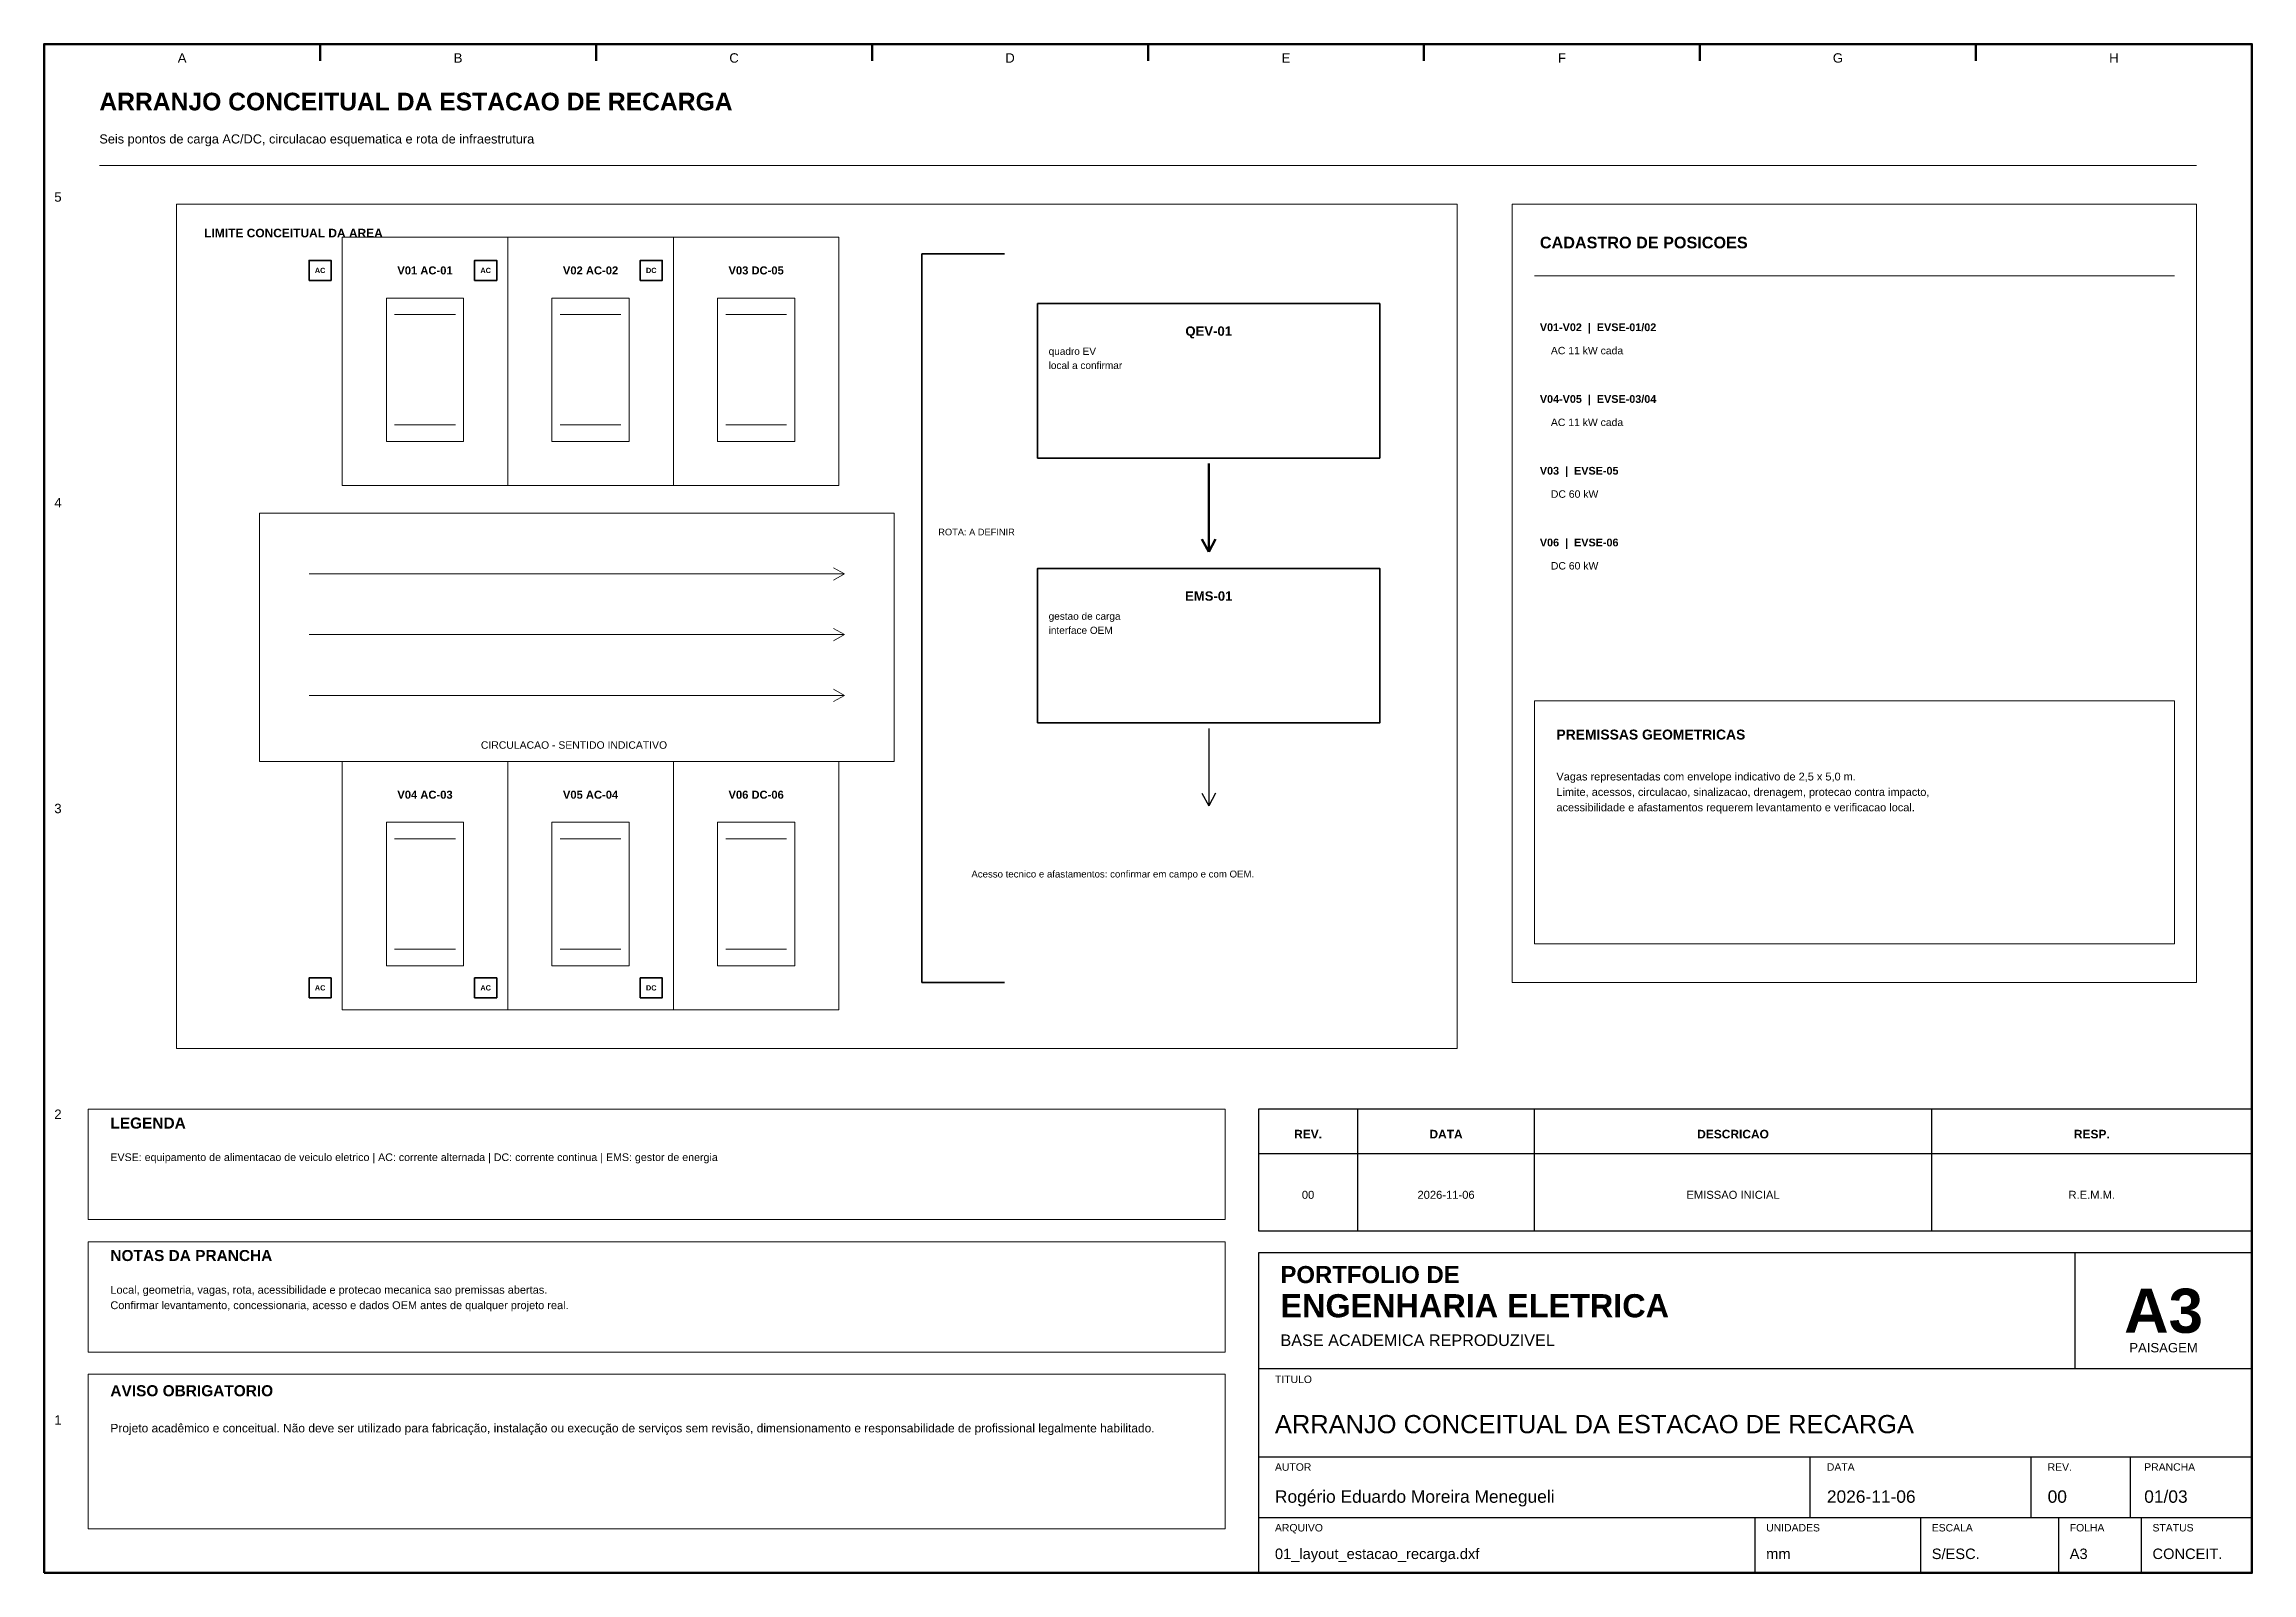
# Model space of a CAD drawing. Header units: millimetres. Extents: x 10 to 410, y 10 to 287.
import ezdxf
from ezdxf.enums import TextEntityAlignment as Align

# ---------------------------------------------------------------- set-up
doc = ezdxf.new("R2010")
doc.units = ezdxf.units.MM
for name, color, linetype, lineweight in [('00_MOLDURA', 7, 'CONTINUOUS', 50), ('01_CARIMBO', 7, 'CONTINUOUS', 25), ('02_TEXTO', 7, 'CONTINUOUS', 18), ('03_COTAS', 4, 'CONTINUOUS', 18), ('04_EQUIPAMENTOS', 2, 'CONTINUOUS', 35), ('05_POTENCIA', 1, 'CONTINUOUS', 50), ('07_INSTRUMENTACAO', 6, 'CONTINUOUS', 25), ('10_ELETROCALHAS', 8, 'CONTINUOUS', 35), ('11_ARQUITETURA', 9, 'CONTINUOUS', 18), ('12_LEGENDA', 7, 'CONTINUOUS', 18), ('13_NOTAS', 7, 'CONTINUOUS', 18)]:
    doc.layers.add(name, color=color, linetype=linetype, lineweight=lineweight)
doc.styles.add('PORTFOLIO_TEXTO', font='arial.ttf')
doc.styles.add('PORTFOLIO_TITULO', font='arialbd.ttf', dxfattribs={"width": 0.92})

# ---------------------------------------------------------------- blocks, each defined once
blk = doc.blocks.new('CARIMBO_A3')
at = {"layer": '01_CARIMBO'}
for p, q in [((148, 37), (148, 58)), ((0, 37), (180, 37)), ((0, 21), (180, 21)), ((100, 10), (100, 21)), ((140, 10), (140, 21)), ((158, 10), (158, 21)), ((0, 10), (180, 10)), ((90, 0), (90, 10)), ((120, 0), (120, 10)), ((145, 0), (145, 10)), ((160, 0), (160, 10))]:
    blk.add_line(p, q, dxfattribs=at)
blk.add_lwpolyline([(0, 0), (180, 0), (180, 58), (0, 58)], close=True, dxfattribs=at)
at = {"layer": '01_CARIMBO', "style": 'PORTFOLIO_TEXTO'}
for s, p in [('TITULO', (3, 34.4)), ('AUTOR', (3, 18.5)), ('DATA', (103, 18.5)), ('REV.', (143, 18.5)), ('PRANCHA', (160.5, 18.5)), ('ARQUIVO', (3, 7.5)), ('UNIDADES', (92, 7.5)), ('ESCALA', (122, 7.5)), ('FOLHA', (147, 7.5)), ('STATUS', (162, 7.5))]:
    blk.add_text(s, height=1.35, dxfattribs=at).set_placement(p)
at = {"layer": '02_TEXTO'}
for s, height, style, p in [('PORTFOLIO DE', 3.1, 'PORTFOLIO_TITULO', (4, 52.5)), ('ENGENHARIA ELETRICA', 4.2, 'PORTFOLIO_TITULO', (4, 46.3)), ('BASE ACADEMICA REPRODUZIVEL', 2.1, 'PORTFOLIO_TEXTO', (4, 41.1))]:
    blk.add_text(s, height=height, dxfattribs=dict(at, style=style)).set_placement(p)
for s, height, style, p in [('A3', 8, 'PORTFOLIO_TITULO', (164, 47.5)), ('PAISAGEM', 1.7, 'PORTFOLIO_TEXTO', (164, 40.8))]:
    blk.add_text(s, height=height, dxfattribs=dict(at, style=style)).set_placement(p, align=Align.MIDDLE_CENTER)
at = {"layer": '02_TEXTO', "style": 'PORTFOLIO_TEXTO'}
for tag, p, height in [('TITULO', (3, 25.3), 3.3), ('AUTOR', (3, 12.7), 2.25), ('DATA', (103, 12.7), 2.25), ('REVISAO', (143, 12.7), 2.25), ('PRANCHA', (160.5, 12.7), 2.25), ('ARQUIVO', (3, 2.5), 1.9), ('UNIDADES', (92, 2.5), 1.9), ('ESCALA', (122, 2.5), 1.9), ('FOLHA', (147, 2.5), 1.9), ('STATUS', (162, 2.5), 1.9)]:
    blk.add_attdef(tag, p, '', height=height, dxfattribs=at)

msp = doc.modelspace()

# ---------------------------------------------------------------- linework, layer by layer
at = {"layer": '00_MOLDURA'}
for p, q in [((60, 287), (60, 284)), ((110, 287), (110, 284)), ((160, 287), (160, 284)), ((210, 287), (210, 284)), ((260, 287), (260, 284)), ((310, 287), (310, 284)), ((360, 287), (360, 284))]:
    msp.add_line(p, q, dxfattribs=at)
msp.add_lwpolyline([(10, 10), (410, 10), (410, 287), (10, 287)], close=True, dxfattribs=at)
at = {"layer": '01_CARIMBO'}
for p, q in [((248, 72), (248, 94)), ((280, 72), (280, 94)), ((352, 72), (352, 94)), ((230, 86), (410, 86))]:
    msp.add_line(p, q, dxfattribs=at)
msp.add_lwpolyline([(230, 72), (410, 72), (410, 94), (230, 94)], close=True, dxfattribs=at)
at = {"layer": '03_COTAS'}
for p, q in [((20, 265), (400, 265)), ((73.5, 238), (84.5, 238)), ((103.5, 238), (114.5, 238)), ((133.5, 238), (144.5, 238)), ((73.5, 218), (84.5, 218)), ((103.5, 218), (114.5, 218)), ((133.5, 218), (144.5, 218)), ((153, 192.1), (155, 191)), ((58, 191), (155, 191)), ((153, 189.9), (155, 191)), ((58, 180), (155, 180)), ((153, 181.1), (155, 180)), ((153, 178.9), (155, 180)), ((58, 169), (155, 169)), ((153, 170.1), (155, 169)), ((153, 167.9), (155, 169)), ((73.5, 143), (84.5, 143)), ((103.5, 143), (114.5, 143)), ((133.5, 143), (144.5, 143)), ((73.5, 123), (84.5, 123)), ((103.5, 123), (114.5, 123)), ((133.5, 123), (144.5, 123))]:
    msp.add_line(p, q, dxfattribs=at)
at = {"layer": '04_EQUIPAMENTOS'}
for points in [[(58, 244.2), (62, 244.2), (62, 247.8), (58, 247.8)], [(88, 244.2), (92, 244.2), (92, 247.8), (88, 247.8)], [(118, 244.2), (122, 244.2), (122, 247.8), (118, 247.8)], [(190, 212), (252, 212), (252, 240), (190, 240)], [(190, 164), (252, 164), (252, 192), (190, 192)], [(58, 114.2), (62, 114.2), (62, 117.8), (58, 117.8)], [(88, 114.2), (92, 114.2), (92, 117.8), (88, 117.8)], [(118, 114.2), (122, 114.2), (122, 117.8), (118, 117.8)]]:
    msp.add_lwpolyline(points, close=True, dxfattribs=at)
at = {"layer": '05_POTENCIA'}
for p in [(221, 211), (219.74, 197.3), (222.26, 197.3)]:
    msp.add_line(p, (221, 195), dxfattribs=at)
at = {"layer": '07_INSTRUMENTACAO'}
for p in [(221, 163), (219.74, 151.3), (222.26, 151.3)]:
    msp.add_line(p, (221, 149), dxfattribs=at)
at = {"layer": '10_ELETROCALHAS'}
for p, q in [((169, 117), (169, 249)), ((169, 249), (184, 249)), ((169, 117), (184, 117))]:
    msp.add_line(p, q, dxfattribs=at)
at = {"layer": '11_ARQUITETURA'}
for points in [[(34, 105), (266, 105), (266, 258), (34, 258)], [(64, 207), (94, 207), (94, 252), (64, 252)], [(94, 207), (124, 207), (124, 252), (94, 252)], [(124, 207), (154, 207), (154, 252), (124, 252)], [(72, 215), (86, 215), (86, 241), (72, 241)], [(102, 215), (116, 215), (116, 241), (102, 241)], [(132, 215), (146, 215), (146, 241), (132, 241)], [(49, 157), (164, 157), (164, 202), (49, 202)], [(64, 112), (94, 112), (94, 157), (64, 157)], [(94, 112), (124, 112), (124, 157), (94, 157)], [(124, 112), (154, 112), (154, 157), (124, 157)], [(72, 120), (86, 120), (86, 146), (72, 146)], [(102, 120), (116, 120), (116, 146), (102, 146)], [(132, 120), (146, 120), (146, 146), (132, 146)]]:
    msp.add_lwpolyline(points, close=True, dxfattribs=at)
at = {"layer": '12_LEGENDA'}
msp.add_line((280, 245), (396, 245), dxfattribs=at)
for points in [[(276, 117), (400, 117), (400, 258), (276, 258)], [(18, 74), (224, 74), (224, 94), (18, 94)]]:
    msp.add_lwpolyline(points, close=True, dxfattribs=at)
at = {"layer": '13_NOTAS'}
for points in [[(280, 124), (396, 124), (396, 168), (280, 168)], [(18, 50), (224, 50), (224, 70), (18, 70)], [(18, 18), (224, 18), (224, 46), (18, 46)]]:
    msp.add_lwpolyline(points, close=True, dxfattribs=at)

# ---------------------------------------------------------------- block references
at = {"layer": '01_CARIMBO'}
msp.add_blockref('CARIMBO_A3', (230, 10), dxfattribs=at).add_auto_attribs({'TITULO': 'ARRANJO CONCEITUAL DA ESTACAO DE RECARGA', 'AUTOR': 'Rogério Eduardo Moreira Menegueli', 'DATA': '2026-11-06', 'REVISAO': '00', 'PRANCHA': '01/03', 'ARQUIVO': '01_layout_estacao_recarga.dxf', 'UNIDADES': 'mm', 'ESCALA': 'S/ESC.', 'FOLHA': 'A3', 'STATUS': 'CONCEIT.'})

# ---------------------------------------------------------------- texts
at = {"layer": '00_MOLDURA', "style": 'PORTFOLIO_TEXTO'}
for s, p in [('A', (35, 284.5)), ('B', (85, 284.5)), ('C', (135, 284.5)), ('D', (185, 284.5)), ('E', (235, 284.5)), ('F', (285, 284.5)), ('G', (335, 284.5)), ('H', (385, 284.5)), ('5', (12.5, 259.3)), ('4', (12.5, 203.9)), ('3', (12.5, 148.5)), ('2', (12.5, 93.1)), ('1', (12.5, 37.7))]:
    msp.add_text(s, height=1.7, dxfattribs=at).set_placement(p, align=Align.MIDDLE_CENTER)
at = {"layer": '01_CARIMBO', "style": 'PORTFOLIO_TITULO'}
for s, p in [('REV.', (239, 89.5)), ('DATA', (264, 89.5)), ('DESCRICAO', (316, 89.5)), ('RESP.', (381, 89.5))]:
    msp.add_text(s, height=1.55, dxfattribs=at).set_placement(p, align=Align.MIDDLE_CENTER)
at = {"layer": '02_TEXTO'}
for s, height, style, p in [('ARRANJO CONCEITUAL DA ESTACAO DE RECARGA', 3.2, 'PORTFOLIO_TITULO', (20, 275)), ('Seis pontos de carga AC/DC, circulacao esquematica e rota de infraestrutura', 1.65, 'PORTFOLIO_TEXTO', (20, 269)), ('V01-V02  |  EVSE-01/02', 1.4, 'PORTFOLIO_TITULO', (281, 235)), ('AC 11 kW cada', 1.35, 'PORTFOLIO_TEXTO', (283, 230.8)), ('V04-V05  |  EVSE-03/04', 1.4, 'PORTFOLIO_TITULO', (281, 222)), ('AC 11 kW cada', 1.35, 'PORTFOLIO_TEXTO', (283, 217.8)), ('V03  |  EVSE-05', 1.4, 'PORTFOLIO_TITULO', (281, 209)), ('DC 60 kW', 1.35, 'PORTFOLIO_TEXTO', (283, 204.8)), ('V06  |  EVSE-06', 1.4, 'PORTFOLIO_TITULO', (281, 196)), ('DC 60 kW', 1.35, 'PORTFOLIO_TEXTO', (283, 191.8))]:
    msp.add_text(s, height=height, dxfattribs=dict(at, style=style)).set_placement(p)
at = {"layer": '02_TEXTO', "style": 'PORTFOLIO_TEXTO'}
for s, p in [('00', (239, 78.5)), ('2026-11-06', (264, 78.5)), ('EMISSAO INICIAL', (316, 78.5)), ('R.E.M.M.', (381, 78.5))]:
    msp.add_text(s, height=1.45, dxfattribs=at).set_placement(p, align=Align.MIDDLE_CENTER)
at = {"layer": '02_TEXTO', "char_height": 1.3, "width": 58, "attachment_point": 1, "line_spacing_factor": 1.18, "style": 'PORTFOLIO_TEXTO'}
for s, insert in [('quadro EV\\Plocal a confirmar', (192, 232)), ('gestao de carga\\Pinterface OEM', (192, 184))]:
    msp.add_mtext(s, dxfattribs=dict(at, insert=insert))
at = {"layer": '04_EQUIPAMENTOS', "style": 'PORTFOLIO_TITULO'}
for s, height, p in [('AC', 0.95, (60, 246)), ('AC', 0.95, (90, 246)), ('DC', 0.95, (120, 246)), ('QEV-01', 1.7, (221, 235)), ('EMS-01', 1.7, (221, 187)), ('AC', 0.95, (60, 116)), ('AC', 0.95, (90, 116)), ('DC', 0.95, (120, 116))]:
    msp.add_text(s, height=height, dxfattribs=at).set_placement(p, align=Align.MIDDLE_CENTER)
at = {"layer": '10_ELETROCALHAS', "style": 'PORTFOLIO_TEXTO'}
msp.add_text('ROTA: A DEFINIR', height=1.2, dxfattribs=at).set_placement((172, 198))
at = {"layer": '11_ARQUITETURA', "style": 'PORTFOLIO_TITULO'}
msp.add_text('LIMITE CONCEITUAL DA AREA', height=1.55, dxfattribs=at).set_placement((39, 252))
at = {"layer": '11_ARQUITETURA'}
for s, height, style, p in [('V01 AC-01', 1.45, 'PORTFOLIO_TITULO', (79, 246)), ('V02 AC-02', 1.45, 'PORTFOLIO_TITULO', (109, 246)), ('V03 DC-05', 1.45, 'PORTFOLIO_TITULO', (139, 246)), ('CIRCULACAO - SENTIDO INDICATIVO', 1.35, 'PORTFOLIO_TEXTO', (106, 160)), ('V04 AC-03', 1.45, 'PORTFOLIO_TITULO', (79, 151)), ('V05 AC-04', 1.45, 'PORTFOLIO_TITULO', (109, 151)), ('V06 DC-06', 1.45, 'PORTFOLIO_TITULO', (139, 151))]:
    msp.add_text(s, height=height, dxfattribs=dict(at, style=style)).set_placement(p, align=Align.MIDDLE_CENTER)
at = {"layer": '12_LEGENDA', "style": 'PORTFOLIO_TITULO'}
for s, height, p in [('CADASTRO DE POSICOES', 2.1, (281, 250)), ('LEGENDA', 2, (22, 90.5))]:
    msp.add_text(s, height=height, dxfattribs=at).set_placement(p)
at = {"layer": '12_LEGENDA', "insert": (22, 86), "char_height": 1.38, "width": 198, "attachment_point": 1, "line_spacing_factor": 1.18, "style": 'PORTFOLIO_TEXTO'}
msp.add_mtext('EVSE: equipamento de alimentacao de veiculo eletrico | AC: corrente alternada | DC: corrente continua | EMS: gestor de energia', dxfattribs=at)
at = {"layer": '13_NOTAS'}
for s, height, style, p in [('PREMISSAS GEOMETRICAS', 1.8, 'PORTFOLIO_TITULO', (284, 161)), ('Acesso tecnico e afastamentos: confirmar em campo e com OEM.', 1.25, 'PORTFOLIO_TEXTO', (178, 136)), ('NOTAS DA PRANCHA', 2, 'PORTFOLIO_TITULO', (22, 66.5)), ('AVISO OBRIGATORIO', 2, 'PORTFOLIO_TITULO', (22, 42))]:
    msp.add_text(s, height=height, dxfattribs=dict(at, style=style)).set_placement(p)
at = {"layer": '13_NOTAS', "attachment_point": 1, "line_spacing_factor": 1.18, "style": 'PORTFOLIO_TEXTO'}
for s, insert, char_height, width in [('Vagas representadas com envelope indicativo de 2,5 x 5,0 m.\\PLimite, acessos, circulacao, sinalizacao, drenagem, protecao contra impacto,\\Pacessibilidade e afastamentos requerem levantamento e verificacao local.', (284, 155), 1.42, 107), ('Local, geometria, vagas, rota, acessibilidade e protecao mecanica sao premissas abertas.\\PConfirmar levantamento, concessionaria, acesso e dados OEM antes de qualquer projeto real.', (22, 62), 1.42, 198), ('Projeto acadêmico e conceitual. Não deve ser utilizado para fabricação, instalação ou execução de serviços sem revisão, dimensionamento e responsabilidade de profissional legalmente habilitado.', (22, 37), 1.55, 198)]:
    msp.add_mtext(s, dxfattribs=dict(at, insert=insert, char_height=char_height, width=width))

doc.saveas('drawing.dxf')
